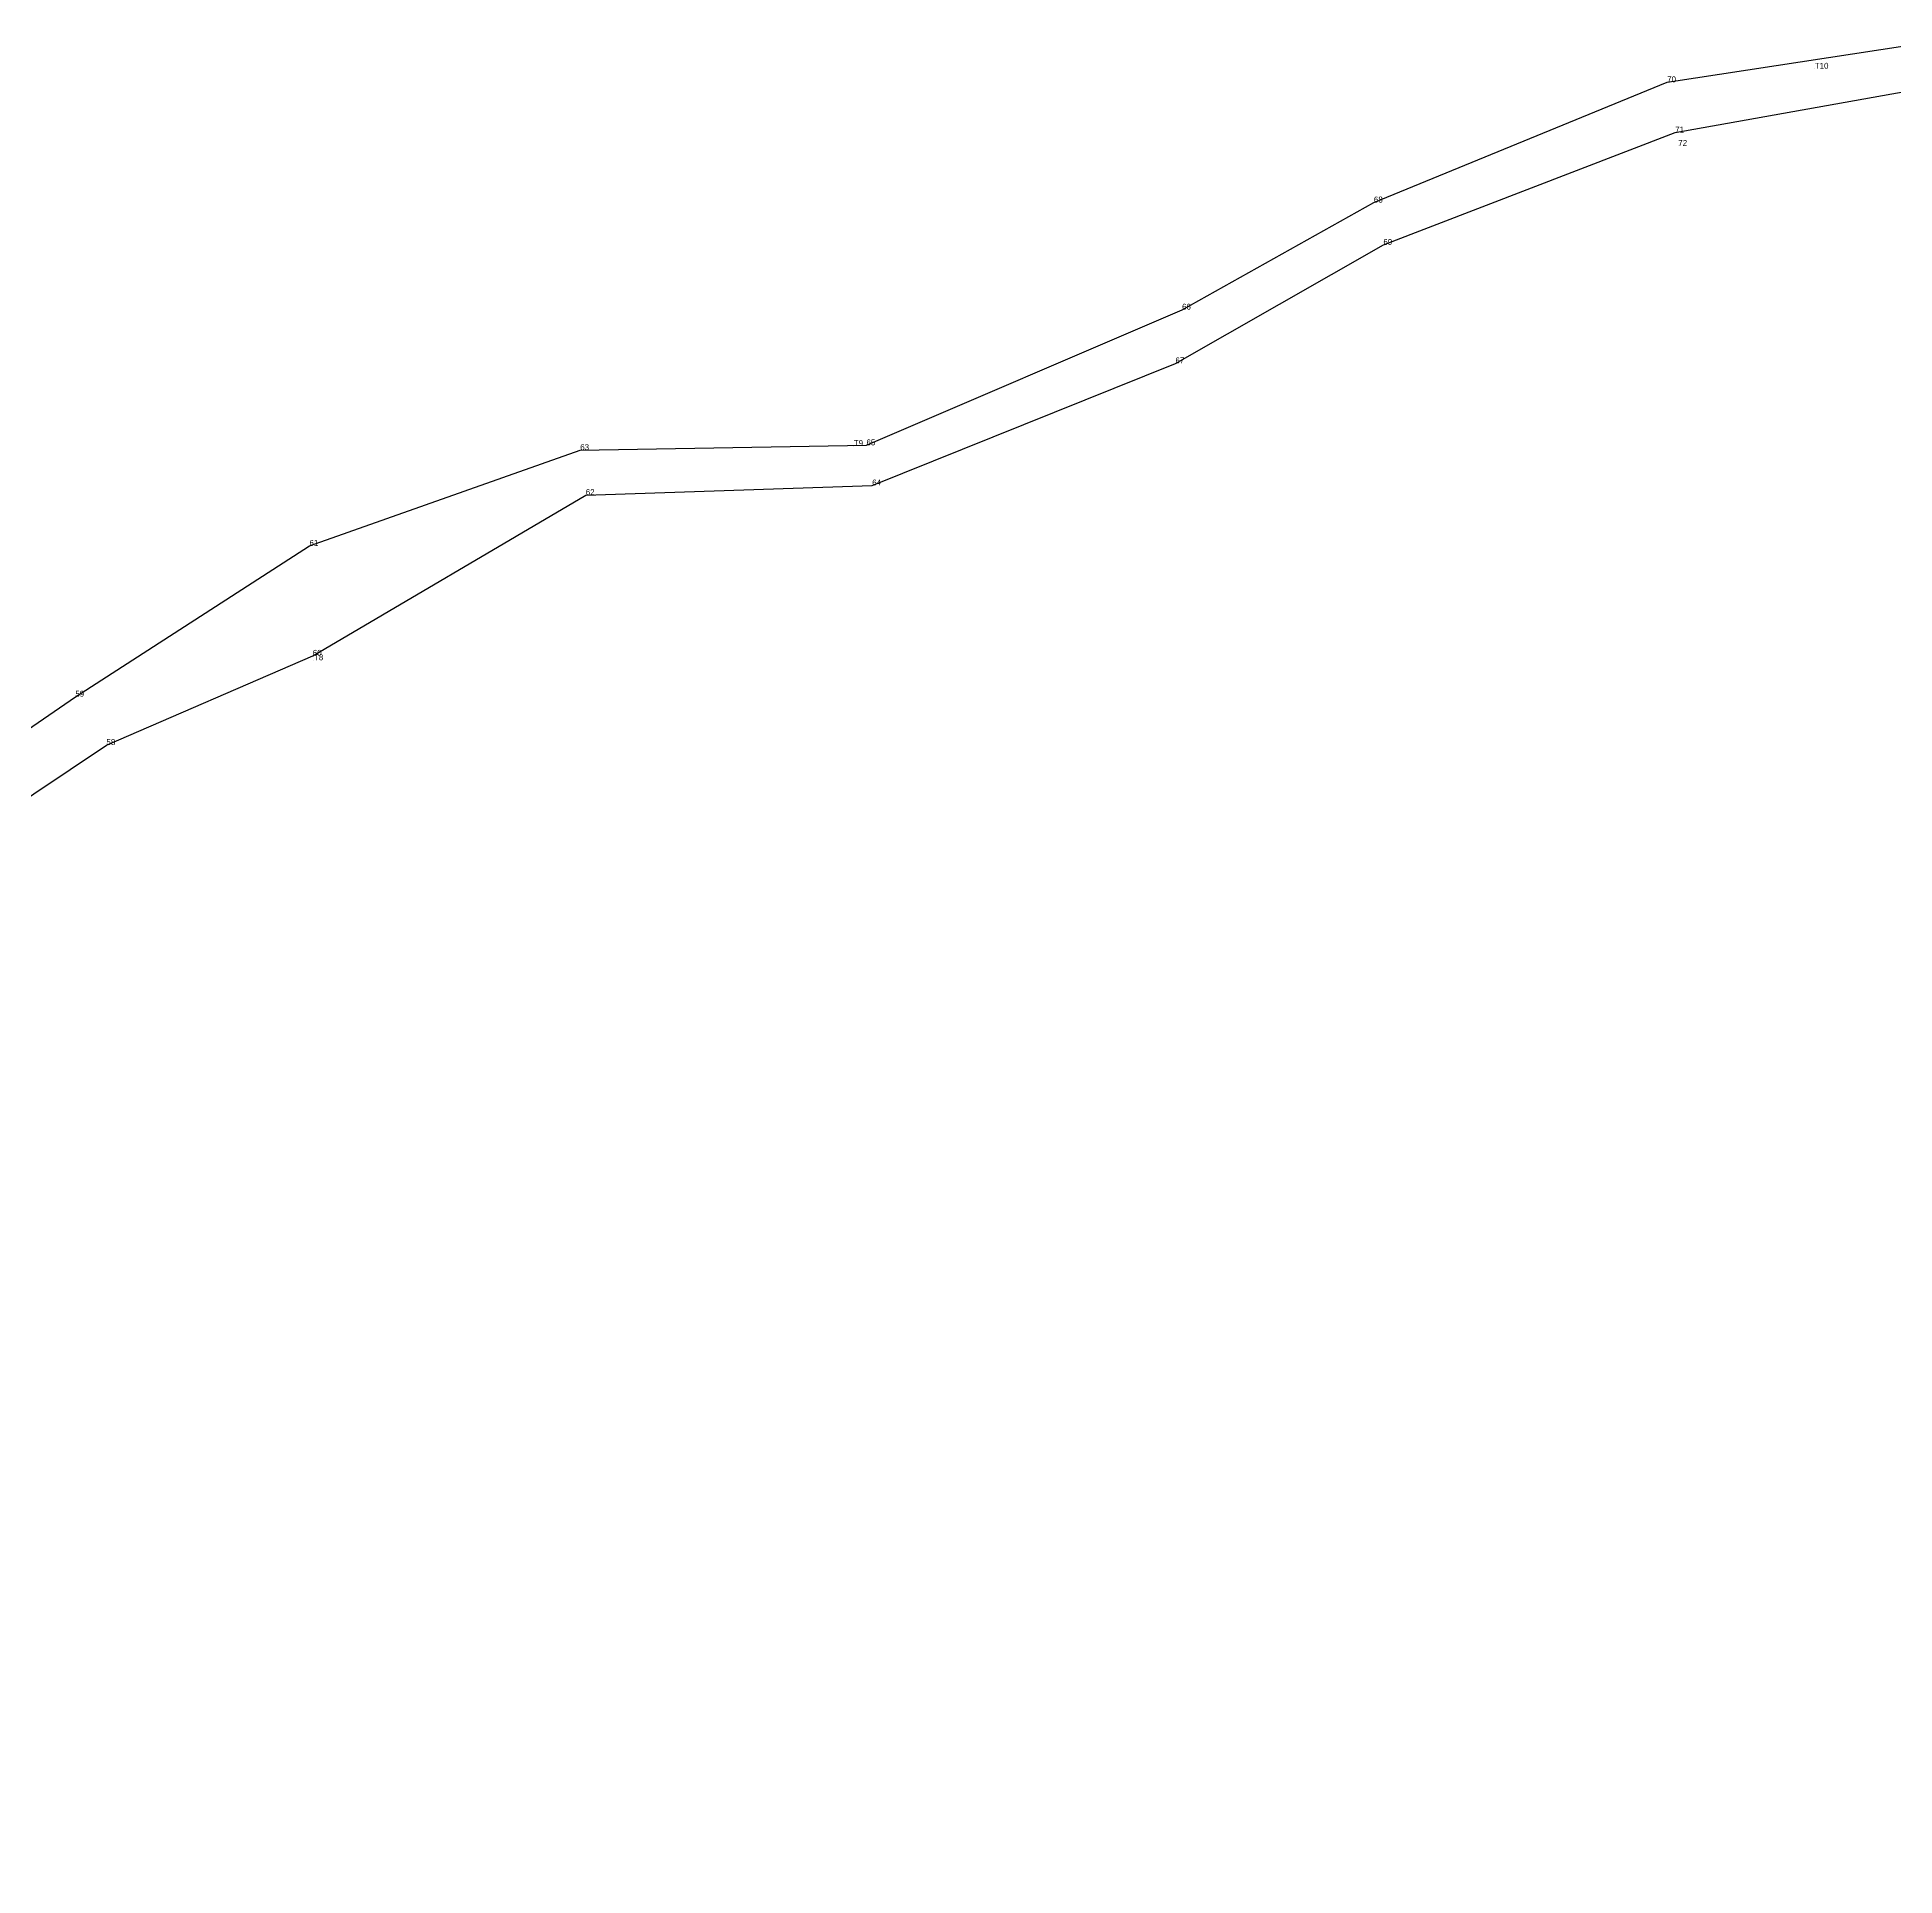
# Model space of a CAD drawing. Extents: x 554259 to 558738, y 1848974 to 1849981.
# Drawn here: x 555943 to 556507, y 1849419 to 1849976 of the extents above; entities that cross this region are included whole.
import ezdxf

# ---------------------------------------------------------------- set-up
doc = ezdxf.new("R2010")
doc.units = 0
for name, color, linetype in [('Level 12', 7, 'Continuous'), ('Level 57', 7, 'Continuous'), ('Level 7', 7, 'Continuous')]:
    doc.layers.add(name, color=color, linetype=linetype)

msp = doc.modelspace()

# ---------------------------------------------------------------- linework, layer by layer
at = {"layer": 'Level 57'}
for p, q in [((556439.9, 1849947.39), (556530.91, 1849963.66)), ((556351.41, 1849913.32), (556439.9, 1849947.39)), ((556288.34, 1849877.38), (556351.41, 1849913.32)), ((556196.39, 1849840.36), (556288.34, 1849877.38)), ((556026.72, 1849788.7), (556109.52, 1849837.44)), ((556109.52, 1849837.44), (556196.39, 1849840.36)), ((555964.14, 1849761.63), (556026.72, 1849788.7)), ((555884.32, 1849708.2), (555964.14, 1849761.63))]:
    msp.add_line(p, q, dxfattribs=at)
msp.add_lwpolyline([(555355.12, 1849443.77), (555396.63, 1849418.69), (555440.27, 1849419.4), (555471.12, 1849439.43), (555537.27, 1849476.97), (555624.06, 1849537.92), (555686.46, 1849581.18), (555702.65, 1849593.09), (555783.79, 1849658.26), (555879.97, 1849724.88), (555954.71, 1849776.29), (556025.7, 1849822.04), (556107.83, 1849851.07), (556194.64, 1849852.53), (556290.35, 1849893.67), (556348.53, 1849926.17), (556437.47, 1849962.64), (556526.74, 1849976.32)], dxfattribs=at)
at = {"layer": 'Level 7'}
for p, q in [((556437.472, 1849962.643), (556437.472, 1849962.643)), ((556482.249, 1849966.729), (556482.249, 1849966.729)), ((556439.899, 1849947.395), (556439.899, 1849947.395)), ((556440.844, 1849943.342), (556440.844, 1849943.342)), ((556348.53, 1849926.174), (556348.53, 1849926.174)), ((556351.414, 1849913.321), (556351.414, 1849913.321)), ((556290.346, 1849893.667), (556290.346, 1849893.667)), ((556288.34, 1849877.379), (556288.34, 1849877.379)), ((556107.83, 1849851.069), (556107.83, 1849851.069)), ((556190.79, 1849852.297), (556190.79, 1849852.297)), ((556194.639, 1849852.534), (556194.639, 1849852.534)), ((556109.517, 1849837.436), (556109.517, 1849837.436)), ((556196.391, 1849840.361), (556196.391, 1849840.361)), ((556025.703, 1849822.044), (556025.703, 1849822.044)), ((556026.724, 1849788.703), (556026.724, 1849788.703)), ((556027.08, 1849787.36), (556027.08, 1849787.36)), ((555954.707, 1849776.294), (555954.707, 1849776.294)), ((555964.136, 1849761.634), (555964.136, 1849761.634))]:
    msp.add_line(p, q, dxfattribs=at)

# ---------------------------------------------------------------- texts
at = {"layer": 'Level 12'}
for s, p in [('T10', (556482.25, 1849966.73)), ('70', (556437.47, 1849962.64)), ('71', (556439.9, 1849947.4)), ('72', (556440.84, 1849943.34)), ('68', (556348.53, 1849926.17)), ('69', (556351.41, 1849913.32)), ('66', (556290.35, 1849893.67)), ('67', (556288.34, 1849877.38)), ('65', (556194.64, 1849852.53)), ('63', (556107.83, 1849851.07)), ('T9', (556190.79, 1849852.3)), ('62', (556109.52, 1849837.44)), ('64', (556196.39, 1849840.36)), ('61', (556025.7, 1849822.04)), ('60', (556026.72, 1849788.7)), ('T8', (556027.08, 1849787.36)), ('59', (555954.71, 1849776.29)), ('58', (555964.14, 1849761.63))]:
    msp.add_text(s, height=1.8, dxfattribs=at).set_placement(p)

doc.saveas('drawing.dxf')
